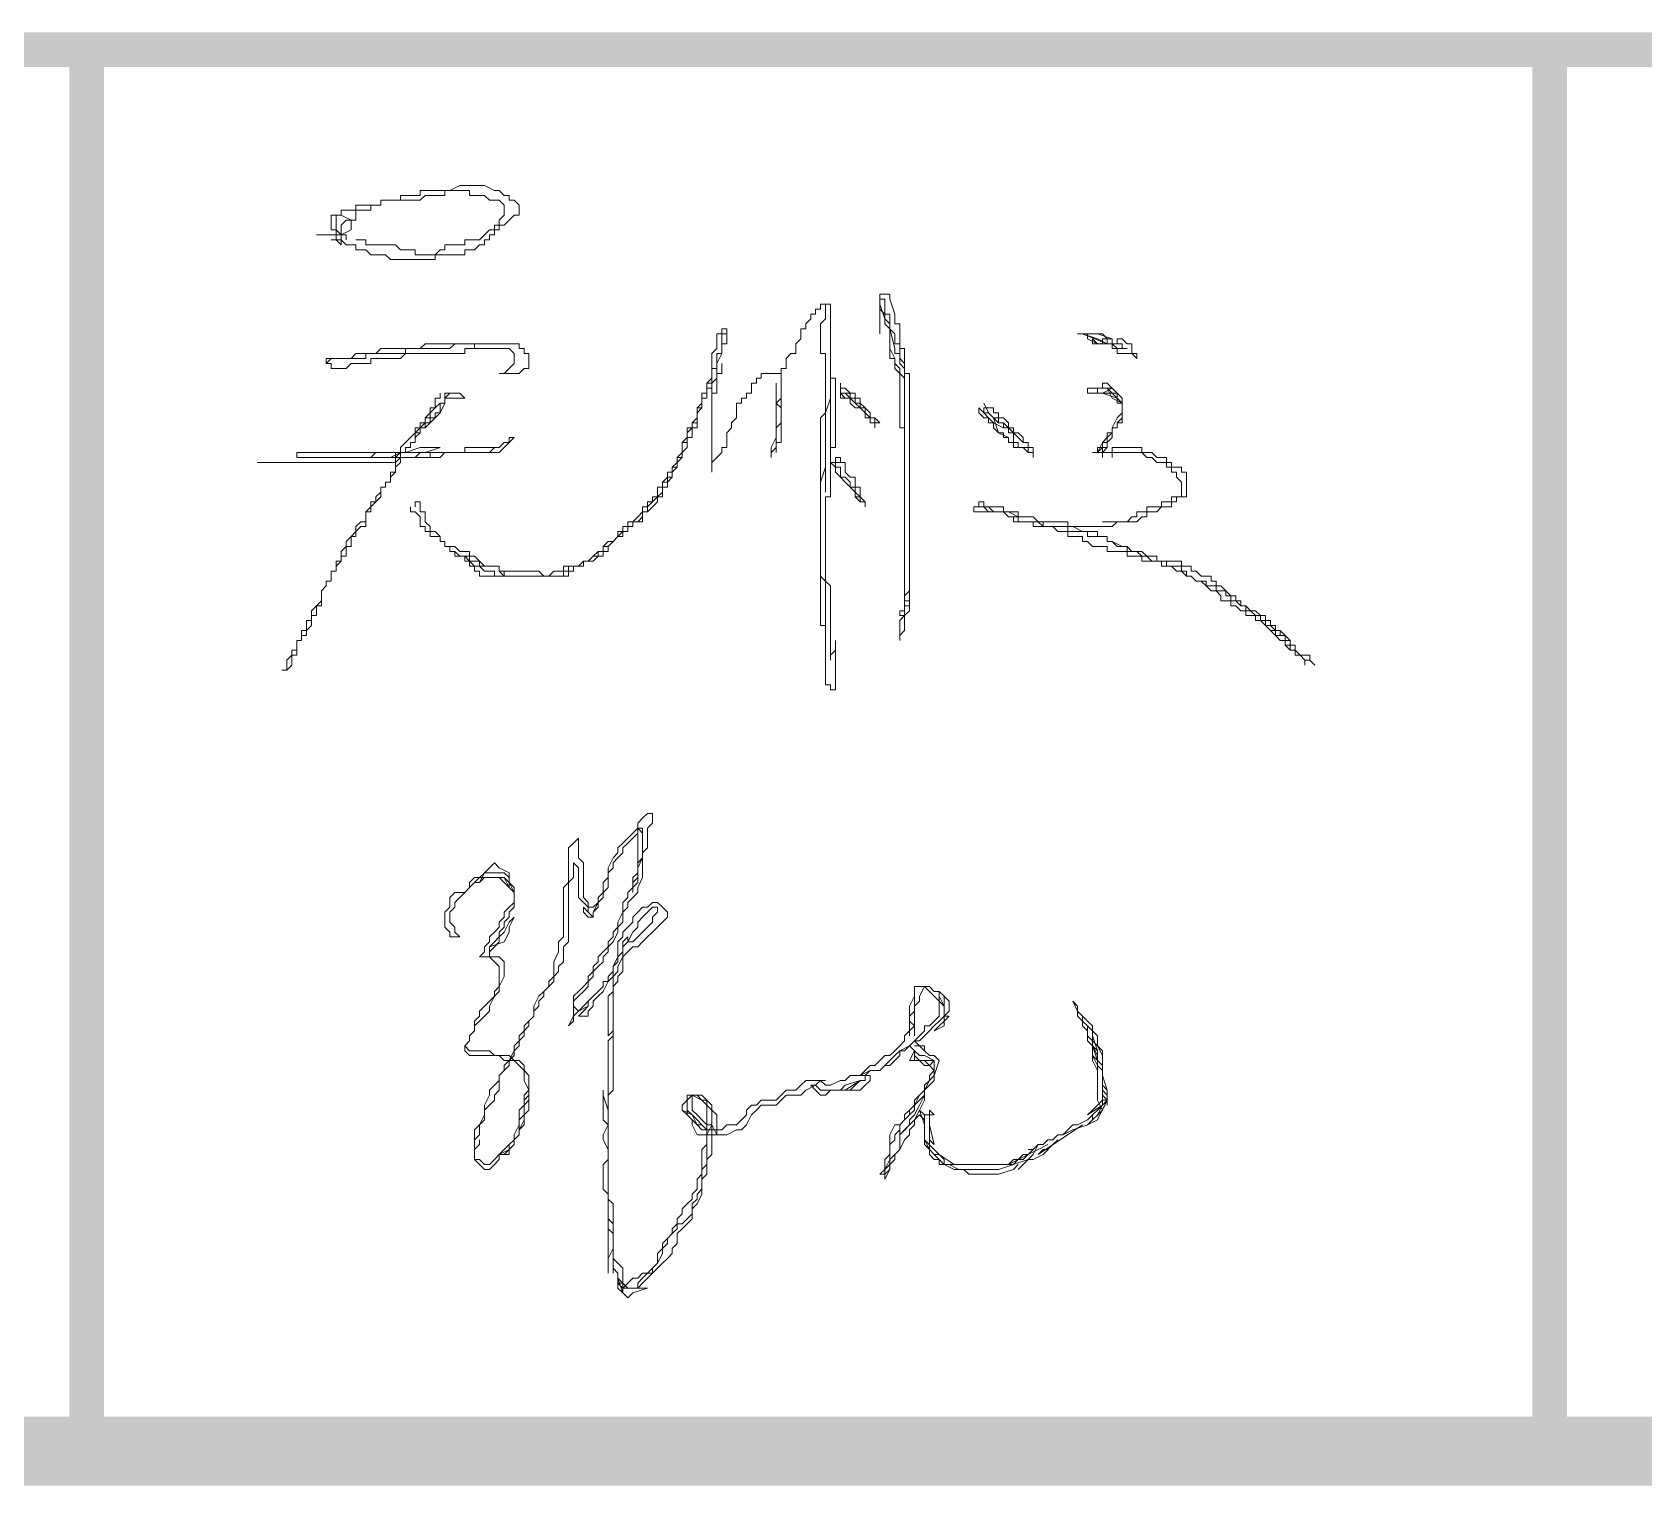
# Model space of a CAD drawing. Header units: millimetres. Extents: x 24 to 410, y 10 to 282.
# Drawn here: x 347.11 to 360.91, y 9.65 to 22.1 of the extents above; entities that cross this region are included whole.
import ezdxf

# ---------------------------------------------------------------- set-up
doc = ezdxf.new("R2010")
doc.units = ezdxf.units.MM
doc.layers.add('Watermark', color=7, linetype='Continuous')

msp = doc.modelspace()

# ---------------------------------------------------------------- hatches: boundary and pattern name
h = msp.add_hatch(color=7)
h.dxf.hatch_style = 2
h.paths.add_polyline_path([(30.098965, 22.098), (30.098965, 21.801667), (410.082965, 22.098)])
h = msp.add_hatch(color=7)
h.dxf.hatch_style = 2
h.paths.add_polyline_path([(30.098965, 21.801667), (410.082965, 22.098), (410.082965, 21.801667)])
h = msp.add_hatch(color=7)
h.dxf.hatch_style = 2
h.paths.add_polyline_path([(347.726, 21.971), (347.429667, 21.971), (347.726, 9.948333)])
h = msp.add_hatch(color=7)
h.dxf.hatch_style = 2
h.paths.add_polyline_path([(347.429667, 21.971), (347.726, 9.948333), (347.429667, 9.948333)])
h = msp.add_hatch(color=7)
h.dxf.hatch_style = 2
h.paths.add_polyline_path([(360.256667, 21.971), (359.960333, 21.971), (360.256667, 9.948333)])
h = msp.add_hatch(color=7)
h.dxf.hatch_style = 2
h.paths.add_polyline_path([(359.960333, 21.971), (360.256667, 9.948333), (359.960333, 9.948333)])
h = msp.add_hatch(color=7)
h.dxf.hatch_style = 2
h.paths.add_polyline_path([(30.395333, 10.244667), (29.802667, 9.652), (409.786667, 10.244667)])
h = msp.add_hatch(color=7)
h.dxf.hatch_style = 2
h.paths.add_polyline_path([(29.802667, 9.652), (409.786667, 10.244667), (410.379333, 9.652)])

# ---------------------------------------------------------------- linework, layer by layer
at = {"layer": 'Watermark', "color": 7, "lineweight": 0}
for points in [[(349.546333, 20.362333), (349.758, 20.362333), (349.842667, 20.404667), (349.842667, 20.489333), (349.800333, 20.489333), (349.758, 20.447), (349.758, 20.277667), (349.715667, 20.32), (349.715667, 20.404667), (349.673333, 20.404667), (349.673333, 20.531667), (349.758, 20.531667), (349.842667, 20.489333), (349.885, 20.489333), (349.885, 20.574), (350.012, 20.574), (350.012, 20.616333), (350.096667, 20.616333), (350.096667, 20.658667), (350.266, 20.658667), (350.266, 20.701), (350.435333, 20.701), (350.435333, 20.743333), (350.689333, 20.743333), (350.774, 20.785667), (350.985667, 20.785667), (351.070333, 20.743333), (351.112667, 20.743333), (351.155, 20.701), (351.197333, 20.701), (351.197333, 20.658667), (351.239667, 20.658667), (351.282, 20.616333), (351.282, 20.531667), (351.239667, 20.531667), (351.197333, 20.489333), (351.155, 20.447), (351.112667, 20.447), (351.112667, 20.404667), (351.070333, 20.404667), (351.070333, 20.362333), (351.028, 20.362333), (351.028, 20.32), (350.985667, 20.32), (350.985667, 20.277667), (350.943333, 20.277667), (350.901, 20.235333), (350.816333, 20.235333), (350.816333, 20.193), (350.562333, 20.193), (350.562333, 20.150667), (350.181333, 20.150667), (350.139, 20.193), (350.012, 20.193), (349.969667, 20.235333), (349.885, 20.235333), (349.885, 20.277667), (349.800333, 20.277667), (349.758, 20.32), (349.673333, 20.32)], [(349.885, 20.32), (349.969667, 20.32), (349.969667, 20.277667), (350.223667, 20.277667), (350.266, 20.235333), (350.393, 20.235333), (350.393, 20.193), (350.562333, 20.193), (350.604667, 20.235333), (350.647, 20.235333), (350.647, 20.277667), (350.816333, 20.277667), (350.816333, 20.32), (350.943333, 20.32), (350.985667, 20.362333), (351.028, 20.404667), (351.070333, 20.404667), (351.070333, 20.447), (351.112667, 20.447), (351.112667, 20.489333), (351.155, 20.531667), (351.155, 20.616333), (351.112667, 20.658667), (351.028, 20.658667), (350.985667, 20.701), (350.858667, 20.701), (350.858667, 20.743333), (350.647, 20.743333), (350.647, 20.701), (350.477667, 20.701), (350.435333, 20.658667), (350.096667, 20.658667), (350.096667, 20.616333), (349.885, 20.616333), (349.885, 20.574), (349.758, 20.574), (349.758, 20.531667), (349.715667, 20.531667), (349.715667, 20.447), (349.715667, 20.404667), (349.758, 20.362333), (349.800333, 20.362333), (349.800333, 20.32)], [(353.017667, 19.261667), (353.017667, 19.177), (352.975333, 19.177), (352.975333, 19.007667), (352.933, 19.007667), (352.933, 18.330333), (352.933, 18.372667), (352.933, 18.415), (352.975333, 18.457333), (353.017667, 18.499667), (353.017667, 18.542), (353.06, 18.542), (353.06, 18.669), (353.102333, 18.711333), (353.102333, 18.753667), (353.144667, 18.796), (353.144667, 18.880667), (353.144667, 18.923), (353.187, 18.923), (353.187, 18.965333), (353.229333, 18.965333), (353.229333, 19.007667), (353.271667, 19.007667), (353.271667, 19.05), (353.271667, 19.092333), (353.314, 19.092333), (353.314, 19.134667), (353.356333, 19.134667), (353.356333, 19.177), (353.398667, 19.177), (353.525667, 19.177), (353.525667, 19.134667), (353.525667, 18.584333), (353.483333, 18.584333), (353.483333, 18.542), (353.441, 18.499667), (353.441, 18.457333), (353.441, 18.499667), (353.441, 18.542), (353.483333, 18.626667), (353.483333, 18.711333), (353.525667, 18.753667), (353.525667, 18.880667), (353.483333, 18.923), (353.483333, 19.092333), (353.483333, 18.965333), (353.483333, 18.499667), (353.483333, 18.711333), (353.483333, 18.923), (353.525667, 18.965333), (353.525667, 19.219333), (353.568, 19.219333), (353.568, 19.304), (353.610333, 19.346333), (353.652667, 19.346333), (353.652667, 19.388667), (353.652667, 19.431), (353.695, 19.473333), (353.695, 19.558), (353.737333, 19.558), (353.737333, 19.600333), (353.779667, 19.642667), (353.779667, 19.685), (353.822, 19.685), (353.822, 19.727333), (353.864333, 19.727333), (353.864333, 19.769667), (353.906667, 19.769667), (353.949, 19.769667), (353.949, 19.727333), (353.949, 19.134667), (353.991333, 19.134667), (353.991333, 18.542), (353.949, 18.542), (353.949, 18.118667), (353.906667, 18.118667), (353.906667, 17.399), (353.949, 17.356667), (353.949, 16.721667), (353.949, 16.764), (353.991333, 16.806333), (353.991333, 16.891), (353.991333, 16.764), (353.991333, 16.467667), (353.949, 16.467667), (353.949, 16.51), (353.906667, 16.51), (353.906667, 17.399), (353.864333, 17.441333), (353.864333, 18.796), (353.906667, 18.838333), (353.906667, 19.346333), (353.864333, 19.346333), (353.864333, 19.600333), (353.906667, 19.642667), (353.906667, 19.769667), (353.949, 19.769667), (353.949, 18.542), (353.949, 19.05), (353.949, 18.965333), (353.906667, 18.838333), (353.906667, 18.161), (353.906667, 18.753667), (353.906667, 18.372667), (353.864333, 18.245667), (353.864333, 17.018), (353.906667, 17.018), (353.906667, 16.933333), (353.906667, 17.187333), (353.906667, 16.679333)], [(354.372333, 19.515667), (354.372333, 19.854333), (354.414667, 19.854333), (354.457, 19.854333), (354.457, 19.812), (354.499333, 19.685), (354.499333, 19.600333), (354.541667, 19.600333), (354.541667, 19.388667), (354.584, 19.388667), (354.584, 19.177), (354.626333, 19.177), (354.626333, 17.145), (354.584, 17.102667), (354.584, 16.975667), (354.541667, 16.933333), (354.541667, 16.891), (354.541667, 17.018), (354.541667, 17.060333), (354.584, 17.102667), (354.626333, 17.145), (354.626333, 17.356667), (354.626333, 17.187333), (354.584, 17.187333), (354.584, 17.145), (354.584, 17.102667), (354.541667, 17.102667), (354.541667, 17.145), (354.584, 17.145), (354.584, 17.229667), (354.626333, 17.229667), (354.626333, 17.441333), (354.626333, 17.356667), (354.626333, 17.314333), (354.584, 17.272), (354.584, 17.229667), (354.584, 17.272), (354.584, 18.711333), (354.541667, 18.711333), (354.541667, 19.219333), (354.499333, 19.261667), (354.499333, 19.304), (354.457, 19.304), (354.457, 19.558), (354.414667, 19.600333), (354.414667, 19.685), (354.372333, 19.727333), (354.372333, 19.769667), (354.414667, 19.642667), (354.457, 19.600333), (354.457, 19.558), (354.499333, 19.388667), (354.499333, 19.346333), (354.541667, 19.346333), (354.541667, 19.261667), (354.584, 19.219333), (354.584, 19.134667), (354.499333, 19.219333), (354.499333, 19.304), (354.457, 19.388667), (354.457, 19.600333), (354.414667, 19.642667), (354.414667, 19.685), (354.372333, 19.727333), (354.372333, 19.812), (354.414667, 19.812), (354.414667, 19.685), (354.457, 19.685), (354.457, 19.558), (354.499333, 19.515667), (354.499333, 19.431), (354.541667, 19.431), (354.541667, 19.304), (354.584, 19.261667), (354.584, 17.145)], [(350.350667, 18.034), (350.350667, 17.991667), (350.393, 17.991667), (350.435333, 17.949333), (350.435333, 17.864667), (350.477667, 17.864667), (350.477667, 17.822333), (350.52, 17.822333), (350.52, 17.78), (350.562333, 17.78), (350.604667, 17.78), (350.604667, 17.737667), (350.647, 17.737667), (350.647, 17.695333), (350.731667, 17.695333), (350.774, 17.653), (350.858667, 17.653), (350.858667, 17.610667), (350.901, 17.610667), (350.943333, 17.568333), (350.985667, 17.526), (351.070333, 17.526), (351.112667, 17.526), (351.112667, 17.483667), (351.409, 17.483667), (351.451333, 17.483667), (351.493667, 17.441333), (351.705333, 17.441333), (351.705333, 17.483667), (351.747667, 17.483667), (351.747667, 17.526), (351.832333, 17.526), (351.832333, 17.568333), (351.874667, 17.568333), (351.917, 17.610667), (351.959333, 17.653), (352.001667, 17.653), (352.001667, 17.695333), (352.044, 17.737667), (352.086333, 17.737667), (352.128667, 17.78), (352.171, 17.78), (352.171, 17.822333), (352.213333, 17.822333), (352.213333, 17.864667), (352.255667, 17.864667), (352.255667, 17.907), (352.340333, 17.907), (352.340333, 17.949333), (352.340333, 17.991667), (352.382667, 17.991667), (352.382667, 18.034), (352.425, 18.076333), (352.425, 18.118667), (352.467333, 18.118667), (352.467333, 18.203333), (352.509667, 18.203333), (352.509667, 18.245667), (352.552, 18.288), (352.552, 18.330333), (352.594333, 18.330333), (352.594333, 18.372667), (352.636667, 18.415), (352.636667, 18.457333), (352.679, 18.499667), (352.679, 18.584333), (352.721333, 18.584333), (352.721333, 18.669), (352.763667, 18.711333), (352.763667, 18.753667), (352.806, 18.796), (352.806, 18.880667), (352.848333, 18.923), (352.848333, 19.007667), (352.890667, 19.007667), (352.890667, 19.092333), (352.933, 19.134667), (352.933, 19.346333), (352.975333, 19.388667), (352.975333, 19.515667), (353.017667, 19.515667), (353.017667, 19.558), (353.06, 19.558), (353.06, 19.431)], [(350.393, 18.034), (350.393, 18.076333), (350.435333, 18.076333), (350.435333, 17.991667), (350.477667, 17.991667), (350.477667, 17.907), (350.52, 17.864667), (350.52, 17.822333), (350.562333, 17.822333), (350.604667, 17.78), (350.604667, 17.737667), (350.647, 17.737667), (350.647, 17.695333), (350.689333, 17.695333), (350.689333, 17.653), (350.731667, 17.653), (350.731667, 17.610667), (350.816333, 17.610667), (350.816333, 17.568333), (350.858667, 17.568333), (350.943333, 17.568333), (350.943333, 17.526), (351.028, 17.526), (351.070333, 17.526), (351.112667, 17.526), (351.112667, 17.483667), (351.155, 17.483667), (351.155, 17.441333), (351.536, 17.441333), (351.578333, 17.483667), (351.663, 17.483667), (351.663, 17.526), (351.79, 17.526), (351.832333, 17.568333), (351.917, 17.568333), (351.959333, 17.610667), (352.001667, 17.610667), (352.001667, 17.653), (352.044, 17.653), (352.044, 17.695333), (352.086333, 17.737667), (352.128667, 17.78), (352.171, 17.822333), (352.171, 17.864667), (352.213333, 17.864667), (352.213333, 17.907), (352.255667, 17.907), (352.298, 17.949333), (352.340333, 17.991667), (352.340333, 18.034), (352.382667, 18.034), (352.382667, 18.076333), (352.425, 18.076333), (352.467333, 18.118667), (352.509667, 18.161), (352.509667, 18.245667), (352.552, 18.245667), (352.552, 18.288), (352.594333, 18.288), (352.594333, 18.372667), (352.636667, 18.372667), (352.636667, 18.415), (352.679, 18.457333), (352.679, 18.499667), (352.721333, 18.542), (352.721333, 18.626667), (352.763667, 18.626667), (352.763667, 18.711333), (352.806, 18.711333), (352.806, 18.838333), (352.848333, 18.880667), (352.848333, 18.965333), (352.890667, 18.965333), (352.890667, 19.05), (352.933, 19.05), (352.933, 19.219333), (352.975333, 19.219333), (352.975333, 19.346333), (353.017667, 19.346333), (353.017667, 19.431), (353.06, 19.431), (353.06, 19.515667), (353.017667, 19.515667), (353.017667, 19.558), (353.017667, 19.515667), (353.017667, 19.346333), (352.975333, 19.261667), (352.975333, 19.134667), (352.933, 19.092333), (352.933, 19.007667)], [(356.065667, 19.515667), (356.277333, 19.515667), (356.319667, 19.473333), (356.319667, 19.431), (356.362, 19.431), (356.362, 19.388667), (356.404333, 19.388667), (356.404333, 19.346333), (356.489, 19.346333), (356.573667, 19.346333), (356.573667, 19.304), (356.531333, 19.346333), (356.531333, 19.431), (356.489, 19.431), (356.446667, 19.473333), (356.404333, 19.473333), (356.404333, 19.431), (356.446667, 19.431), (356.446667, 19.388667), (356.489, 19.388667), (356.404333, 19.388667), (356.362, 19.431), (356.277333, 19.431), (356.277333, 19.473333), (356.362, 19.473333), (356.362, 19.431), (356.404333, 19.431), (356.319667, 19.431), (356.108, 19.515667), (356.235, 19.473333), (356.319667, 19.431), (356.235, 19.431), (356.150333, 19.473333), (356.150333, 19.515667), (356.235, 19.515667), (356.362, 19.473333), (356.362, 19.431), (356.404333, 19.431), (356.446667, 19.431), (356.319667, 19.431), (356.192667, 19.431), (356.192667, 19.473333), (356.235, 19.431), (356.319667, 19.431)], [(349.631, 19.261667), (349.673333, 19.304), (349.969667, 19.304), (349.969667, 19.346333), (350.308333, 19.346333), (350.308333, 19.388667), (350.689333, 19.388667), (350.731667, 19.431), (351.282, 19.431), (351.282, 19.388667), (351.324333, 19.388667), (351.324333, 19.346333), (351.366667, 19.346333), (351.366667, 19.261667), (351.366667, 19.219333), (351.324333, 19.219333), (351.282, 19.177), (351.112667, 19.177), (351.155, 19.177), (351.197333, 19.219333), (351.239667, 19.261667), (351.239667, 19.346333), (351.197333, 19.388667), (350.901, 19.388667), (350.901, 19.431), (350.477667, 19.431), (350.435333, 19.388667), (350.096667, 19.388667), (350.054333, 19.346333), (349.885, 19.346333), (349.842667, 19.304), (349.631, 19.304), (349.631, 19.261667), (349.673333, 19.261667), (349.673333, 19.219333), (349.800333, 19.219333), (349.842667, 19.261667), (350.012, 19.261667), (350.012, 19.304), (350.266, 19.304), (350.308333, 19.346333), (350.816333, 19.346333), (350.816333, 19.388667), (351.155, 19.388667)], [(350.731667, 17.653), (350.774, 17.610667), (350.858667, 17.610667), (350.858667, 17.568333), (350.943333, 17.568333), (350.943333, 17.526), (351.112667, 17.526), (351.112667, 17.483667), (351.155, 17.441333), (351.197333, 17.441333), (350.985667, 17.441333), (350.943333, 17.441333), (350.943333, 17.483667), (350.901, 17.483667), (350.901, 17.526), (350.858667, 17.526), (350.858667, 17.568333), (350.816333, 17.568333), (350.816333, 17.610667), (350.774, 17.610667), (350.816333, 17.610667), (350.858667, 17.568333), (350.901, 17.526), (350.943333, 17.526), (350.985667, 17.483667), (351.070333, 17.483667), (351.070333, 17.441333), (351.663, 17.441333), (351.663, 17.483667), (351.705333, 17.483667), (351.705333, 17.526), (351.79, 17.526), (351.832333, 17.568333), (351.874667, 17.568333), (351.917, 17.610667), (351.959333, 17.610667), (351.959333, 17.653), (352.001667, 17.653), (352.001667, 17.695333), (352.044, 17.695333), (352.086333, 17.737667), (352.128667, 17.78), (352.128667, 17.822333), (352.171, 17.822333), (352.213333, 17.822333), (352.213333, 17.864667), (352.255667, 17.864667), (352.255667, 17.907), (352.298, 17.907), (352.340333, 17.949333), (352.340333, 17.991667), (352.382667, 17.991667), (352.425, 18.034), (352.467333, 18.076333), (352.467333, 18.118667), (352.509667, 18.118667), (352.509667, 18.203333), (352.552, 18.203333), (352.552, 18.245667), (352.594333, 18.288), (352.594333, 18.330333), (352.636667, 18.372667), (352.636667, 18.457333), (352.679, 18.457333), (352.679, 18.584333), (352.721333, 18.626667), (352.721333, 18.711333), (352.763667, 18.711333), (352.763667, 18.753667), (352.806, 18.753667), (352.806, 18.880667), (352.848333, 18.880667), (352.848333, 18.965333), (352.890667, 18.965333), (352.890667, 19.092333), (352.933, 19.092333), (352.933, 19.177)], [(354.033667, 19.092333), (354.033667, 19.05), (354.076, 19.05), (354.118333, 19.007667), (354.160667, 19.007667), (354.160667, 18.965333), (354.203, 18.965333), (354.203, 18.923), (354.245333, 18.880667), (354.245333, 18.838333), (354.287667, 18.796), (354.33, 18.796), (354.33, 18.753667), (354.372333, 18.753667), (354.33, 18.796), (354.287667, 18.796), (354.287667, 18.838333), (354.245333, 18.880667), (354.203, 18.880667), (354.203, 18.923), (354.160667, 18.923), (354.160667, 18.965333), (354.118333, 18.965333), (354.118333, 19.007667), (354.033667, 19.007667), (354.076, 18.965333), (354.118333, 18.965333), (354.076, 18.965333), (354.033667, 18.965333), (354.033667, 19.007667), (354.076, 19.007667), (354.118333, 18.965333), (354.160667, 18.923), (354.203, 18.880667), (354.245333, 18.880667), (354.245333, 18.838333), (354.245333, 18.796), (354.287667, 18.796), (354.33, 18.796), (354.33, 18.753667)], [(354.033667, 19.05), (354.033667, 19.007667), (354.076, 18.965333), (354.118333, 18.965333), (354.118333, 18.923), (354.160667, 18.880667), (354.203, 18.880667), (354.245333, 18.838333), (354.245333, 18.796), (354.287667, 18.796), (354.287667, 18.753667), (354.33, 18.753667), (354.33, 18.711333)], [(356.150333, 19.007667), (356.235, 19.007667), (356.235, 19.05), (356.319667, 19.05), (356.235, 19.05), (356.319667, 19.05), (356.362, 19.007667), (356.404333, 19.007667), (356.404333, 18.965333), (356.277333, 19.007667), (356.150333, 19.007667), (356.150333, 19.05), (356.362, 19.05), (356.277333, 19.007667), (356.150333, 19.007667), (356.319667, 19.007667), (356.362, 19.007667), (356.404333, 18.965333), (356.446667, 18.923), (356.362, 18.965333), (356.319667, 19.05), (356.277333, 19.05), (356.277333, 19.092333), (356.319667, 19.092333), (356.362, 19.05), (356.404333, 19.007667), (356.404333, 18.923), (356.446667, 18.923), (356.446667, 18.753667), (356.404333, 18.753667), (356.404333, 18.711333), (356.362, 18.711333), (356.362, 18.669), (356.319667, 18.626667), (356.319667, 18.584333), (356.277333, 18.584333), (356.277333, 18.542), (356.235, 18.542), (356.235, 18.499667), (356.277333, 18.584333), (356.319667, 18.626667), (356.319667, 18.669), (356.362, 18.669), (356.362, 18.711333), (356.404333, 18.796), (356.446667, 18.838333), (356.446667, 18.965333), (356.404333, 19.007667), (356.446667, 18.965333), (356.446667, 18.796), (356.404333, 18.753667), (356.404333, 18.711333), (356.362, 18.711333), (356.362, 18.626667), (356.319667, 18.584333), (356.319667, 18.542), (356.277333, 18.499667), (356.235, 18.499667), (356.277333, 18.542), (356.319667, 18.542), (356.277333, 18.542), (356.277333, 18.499667), (356.235, 18.499667), (356.192667, 18.499667), (356.319667, 18.499667), (356.362, 18.499667), (356.362, 18.542), (356.616, 18.542), (356.616, 18.499667), (356.700667, 18.499667), (356.743, 18.457333), (356.827667, 18.457333), (356.827667, 18.415), (356.87, 18.415), (356.87, 18.372667), (356.954667, 18.372667), (356.954667, 18.330333), (356.997, 18.330333), (356.997, 18.245667), (356.997, 18.118667), (356.954667, 18.118667), (356.912333, 18.118667), (356.912333, 18.076333), (356.87, 18.076333), (356.87, 18.034), (356.785333, 18.034), (356.743, 17.991667), (356.658333, 17.991667), (356.658333, 17.949333), (356.616, 17.949333), (356.573667, 17.907), (356.404333, 17.907), (356.362, 17.864667), (355.981, 17.864667), (355.981, 17.907), (355.896333, 17.907)], [(350.689333, 19.007667), (350.647, 19.007667), (350.647, 18.923), (350.604667, 18.838333), (350.562333, 18.796), (350.52, 18.753667), (350.477667, 18.711333), (350.435333, 18.711333), (350.435333, 18.669), (350.393, 18.626667), (350.393, 18.584333), (350.393, 18.669), (350.393, 18.711333), (350.435333, 18.711333), (350.435333, 18.753667), (350.477667, 18.753667), (350.477667, 18.796), (350.52, 18.838333), (350.562333, 18.880667), (350.604667, 18.923), (350.647, 18.923), (350.647, 18.965333), (350.689333, 19.007667), (350.774, 19.007667), (350.816333, 18.965333), (350.689333, 18.965333), (350.647, 18.965333), (350.647, 18.923), (350.604667, 18.923), (350.604667, 18.880667), (350.604667, 18.838333), (350.562333, 18.838333), (350.562333, 18.796), (350.52, 18.796), (350.52, 18.753667), (350.477667, 18.753667), (350.477667, 18.711333), (350.435333, 18.711333), (350.435333, 18.669), (350.393, 18.669), (350.393, 18.584333), (350.350667, 18.584333), (350.350667, 18.542), (350.308333, 18.542), (350.308333, 18.499667), (350.266, 18.499667), (350.266, 18.415), (350.223667, 18.372667), (350.223667, 18.330333), (350.181333, 18.288), (350.181333, 18.245667), (350.139, 18.245667), (350.139, 18.203333), (350.096667, 18.203333), (350.096667, 18.161), (350.054333, 18.118667), (350.054333, 18.076333), (350.012, 18.076333), (350.012, 18.034), (349.969667, 17.991667), (349.969667, 17.907), (349.927333, 17.907), (349.885, 17.864667), (349.885, 17.822333), (349.842667, 17.78), (349.800333, 17.737667), (349.800333, 17.695333), (349.758, 17.653), (349.758, 17.568333), (349.715667, 17.568333), (349.715667, 17.483667), (349.673333, 17.483667), (349.673333, 17.399), (349.631, 17.399), (349.631, 17.356667), (349.588667, 17.314333), (349.588667, 17.187333), (349.546333, 17.187333), (349.546333, 17.102667), (349.504, 17.102667), (349.504, 17.018), (349.461667, 16.975667), (349.461667, 16.933333), (349.419333, 16.933333), (349.419333, 16.891), (349.377, 16.891), (349.377, 16.806333), (349.334667, 16.806333), (349.334667, 16.764), (349.292333, 16.721667), (349.292333, 16.637), (349.25, 16.637), (349.292333, 16.637), (349.334667, 16.679333), (349.334667, 16.764), (349.377, 16.764), (349.377, 16.891), (349.419333, 16.891), (349.419333, 16.975667), (349.461667, 16.975667), (349.461667, 17.060333), (349.504, 17.060333), (349.504, 17.145), (349.546333, 17.187333), (349.588667, 17.229667), (349.588667, 17.314333), (349.631, 17.356667), (349.631, 17.399), (349.673333, 17.399), (349.673333, 17.483667), (349.715667, 17.483667), (349.715667, 17.526), (349.758, 17.568333), (349.758, 17.610667), (349.800333, 17.610667), (349.800333, 17.695333), (349.842667, 17.695333), (349.842667, 17.78), (349.885, 17.78), (349.885, 17.822333), (349.927333, 17.864667), (349.969667, 17.864667), (349.969667, 17.907), (349.969667, 17.991667), (350.012, 17.991667), (350.012, 18.034), (350.054333, 18.076333), (350.096667, 18.118667), (350.096667, 18.203333), (350.139, 18.203333), (350.139, 18.245667), (350.181333, 18.245667), (350.181333, 18.330333), (350.223667, 18.330333), (350.223667, 18.372667), (350.223667, 18.457333), (350.266, 18.499667), (350.266, 18.542), (350.308333, 18.584333), (350.350667, 18.626667), (350.393, 18.669), (350.435333, 18.711333), (350.477667, 18.753667), (350.477667, 18.796), (350.52, 18.796), (350.52, 18.880667), (350.562333, 18.880667), (350.562333, 18.965333), (350.604667, 18.965333), (350.604667, 19.007667)], [(355.261333, 18.923), (355.303667, 18.838333), (355.346, 18.796), (355.388333, 18.753667), (355.430667, 18.753667), (355.430667, 18.711333), (355.473, 18.711333), (355.473, 18.669), (355.515333, 18.669), (355.515333, 18.626667), (355.515333, 18.584333), (355.557667, 18.584333), (355.557667, 18.542), (355.6, 18.542), (355.642333, 18.499667), (355.684667, 18.499667), (355.684667, 18.457333), (355.684667, 18.499667), (355.642333, 18.499667), (355.642333, 18.542), (355.557667, 18.542), (355.515333, 18.542), (355.515333, 18.584333), (355.473, 18.584333), (355.473, 18.626667), (355.430667, 18.626667), (355.430667, 18.669), (355.388333, 18.669), (355.346, 18.711333), (355.346, 18.753667), (355.303667, 18.753667), (355.303667, 18.796), (355.261333, 18.796), (355.219, 18.838333), (355.219, 18.880667), (355.346, 18.753667), (355.430667, 18.711333), (355.473, 18.711333), (355.473, 18.669), (355.473, 18.753667), (355.430667, 18.796), (355.388333, 18.796), (355.388333, 18.838333), (355.346, 18.838333), (355.346, 18.880667), (355.261333, 18.880667), (355.261333, 18.838333), (355.303667, 18.838333), (355.346, 18.796), (355.388333, 18.796), (355.388333, 18.753667), (355.430667, 18.753667), (355.473, 18.711333), (355.515333, 18.711333), (355.515333, 18.669), (355.557667, 18.669), (355.6, 18.626667), (355.6, 18.584333), (355.642333, 18.584333), (355.642333, 18.542), (355.642333, 18.584333), (355.6, 18.584333), (355.557667, 18.626667), (355.515333, 18.669), (355.473, 18.711333), (355.430667, 18.711333), (355.430667, 18.753667), (355.388333, 18.753667), (355.346, 18.796), (355.388333, 18.669), (355.473, 18.626667), (355.473, 18.584333), (355.515333, 18.584333), (355.557667, 18.584333), (355.557667, 18.542), (355.642333, 18.542), (355.642333, 18.499667), (355.684667, 18.499667), (355.684667, 18.542), (355.642333, 18.542), (355.642333, 18.584333), (355.6, 18.584333)], [(349.038333, 18.415), (350.223667, 18.415), (350.266, 18.457333), (350.604667, 18.457333), (350.647, 18.499667), (351.112667, 18.499667), (351.155, 18.542), (351.197333, 18.584333), (351.239667, 18.626667), (351.197333, 18.626667), (351.197333, 18.584333), (351.155, 18.584333), (351.112667, 18.542), (351.070333, 18.542), (351.028, 18.499667), (350.689333, 18.499667), (350.52, 18.499667), (350.52, 18.457333), (350.223667, 18.457333), (350.223667, 18.499667), (349.377, 18.499667), (349.377, 18.457333), (350.012, 18.457333), (350.054333, 18.499667), (350.308333, 18.499667), (350.435333, 18.542), (350.604667, 18.542), (350.477667, 18.499667), (350.266, 18.499667), (350.181333, 18.457333), (349.969667, 18.457333), (350.096667, 18.457333), (350.393, 18.457333), (350.435333, 18.499667), (351.028, 18.499667), (351.070333, 18.542), (350.816333, 18.542), (350.816333, 18.499667)], [(356.277333, 18.457333), (356.277333, 18.542)], [(356.362, 18.457333), (356.362, 18.499667), (356.404333, 18.499667), (356.616, 18.499667), (356.658333, 18.457333), (356.700667, 18.457333), (356.743, 18.415), (356.827667, 18.415), (356.827667, 18.372667), (356.87, 18.372667), (356.87, 18.330333), (356.912333, 18.330333), (356.912333, 18.288), (356.954667, 18.245667), (356.954667, 18.118667), (356.912333, 18.118667), (356.87, 18.118667), (356.87, 18.076333), (356.785333, 18.076333), (356.785333, 18.034), (356.700667, 18.034), (356.658333, 18.034), (356.658333, 17.991667), (356.616, 17.991667), (356.573667, 17.991667), (356.573667, 17.949333), (356.531333, 17.949333), (356.489, 17.907), (356.277333, 17.907)], [(353.991333, 18.372667), (353.949, 18.415), (353.949, 18.457333)], [(354.203, 18.076333), (354.160667, 18.118667), (354.160667, 18.161), (354.118333, 18.203333), (354.076, 18.245667), (354.033667, 18.288), (353.991333, 18.330333), (353.991333, 18.415), (353.949, 18.415), (353.991333, 18.415), (353.991333, 18.372667), (354.033667, 18.372667), (354.033667, 18.330333), (354.033667, 18.288), (354.076, 18.288), (354.118333, 18.245667), (354.118333, 18.203333), (354.160667, 18.203333), (354.160667, 18.161), (354.203, 18.118667), (354.203, 18.076333), (354.245333, 18.076333), (354.245333, 18.034), (354.245333, 18.076333), (354.203, 18.118667), (354.203, 18.161), (354.203, 18.203333), (354.160667, 18.203333), (354.160667, 18.288), (354.118333, 18.288), (354.076, 18.330333), (354.076, 18.415), (354.033667, 18.415), (354.033667, 18.457333), (353.991333, 18.457333), (353.991333, 18.415), (353.949, 18.415), (354.033667, 18.415), (353.991333, 18.415), (353.991333, 18.372667), (354.033667, 18.372667), (354.033667, 18.288), (354.076, 18.288), (354.118333, 18.245667), (354.118333, 18.203333), (354.160667, 18.203333), (354.160667, 18.118667), (354.203, 18.118667)], [(355.938667, 17.907), (355.727, 17.907), (355.684667, 17.949333), (355.557667, 17.949333), (355.557667, 17.991667), (355.430667, 17.991667), (355.430667, 18.034), (355.261333, 18.034), (355.261333, 18.076333), (355.219, 18.076333), (355.219, 18.034), (355.176667, 18.034), (355.176667, 17.991667), (355.473, 17.991667), (355.557667, 17.949333), (355.557667, 17.907), (355.6, 17.907), (355.684667, 17.907), (355.684667, 17.864667), (355.981, 17.864667), (355.981, 17.822333), (356.150333, 17.822333), (356.150333, 17.78), (356.319667, 17.78), (356.319667, 17.737667), (356.362, 17.737667), (356.446667, 17.695333), (356.489, 17.695333), (356.531333, 17.653), (356.616, 17.653), (356.658333, 17.610667), (356.743, 17.610667), (356.743, 17.568333), (356.954667, 17.568333), (356.954667, 17.526), (357.039333, 17.526), (357.039333, 17.483667), (357.081667, 17.483667), (357.124, 17.441333), (357.208667, 17.441333), (357.208667, 17.399), (357.251, 17.399), (357.251, 17.356667), (357.293333, 17.356667), (357.335667, 17.314333), (357.378, 17.272), (357.378, 17.229667), (357.420333, 17.229667), (357.462667, 17.187333), (357.505, 17.187333), (357.505, 17.145), (357.547333, 17.145), (357.589667, 17.102667), (357.632, 17.102667), (357.632, 17.060333), (357.674333, 17.018)], [(357.759, 16.933333), (357.801333, 16.891), (357.843667, 16.891), (357.843667, 16.848667), (357.886, 16.848667), (357.886, 16.806333), (357.928333, 16.806333), (357.928333, 16.764), (358.055333, 16.764), (358.055333, 16.721667), (358.097667, 16.679333), (358.055333, 16.721667), (358.013, 16.721667), (357.970667, 16.764), (357.928333, 16.806333), (357.928333, 16.848667), (357.886, 16.848667), (357.886, 16.891), (357.843667, 16.891), (357.843667, 16.933333), (357.801333, 16.933333), (357.801333, 16.975667), (357.759, 16.975667), (357.716667, 17.018), (357.674333, 17.018), (357.674333, 17.060333), (357.632, 17.060333), (357.589667, 17.060333), (357.589667, 17.102667), (357.505, 17.102667), (357.505, 17.145), (357.462667, 17.145), (357.420333, 17.187333), (357.378, 17.187333), (357.378, 17.229667), (357.293333, 17.229667), (357.293333, 17.272), (357.251, 17.314333), (357.208667, 17.314333), (357.166333, 17.356667), (357.124, 17.399), (357.081667, 17.399), (357.039333, 17.441333), (356.997, 17.441333), (356.997, 17.483667), (356.954667, 17.483667), (356.954667, 17.526), (356.827667, 17.526), (356.827667, 17.568333), (356.616, 17.568333), (356.616, 17.610667), (356.489, 17.610667), (356.489, 17.653), (356.319667, 17.653), (356.319667, 17.695333), (356.192667, 17.695333), (356.150333, 17.737667), (356.108, 17.737667), (356.108, 17.78), (355.981, 17.78), (355.981, 17.822333), (355.896333, 17.822333), (355.854, 17.864667), (355.769333, 17.864667), (355.769333, 17.907), (355.557667, 17.907), (355.557667, 17.949333), (355.473, 17.949333), (355.430667, 17.991667), (355.303667, 17.991667), (355.261333, 18.034), (355.219, 18.034), (355.303667, 18.034), (355.346, 17.991667), (355.430667, 17.991667), (355.473, 17.949333), (355.515333, 17.949333), (355.515333, 17.907), (355.727, 17.907), (355.769333, 17.864667), (356.023333, 17.864667), (356.108, 17.822333), (356.235, 17.822333), (356.235, 17.78), (356.319667, 17.78), (356.319667, 17.737667), (356.362, 17.737667), (356.404333, 17.695333), (356.489, 17.695333), (356.489, 17.653), (356.573667, 17.653), (356.616, 17.610667), (356.658333, 17.610667), (356.700667, 17.568333), (356.785333, 17.568333), (356.785333, 17.526), (356.87, 17.526), (356.912333, 17.483667), (356.954667, 17.483667), (356.997, 17.441333), (357.039333, 17.441333), (357.081667, 17.399), (357.166333, 17.399), (357.166333, 17.356667), (357.251, 17.356667), (357.251, 17.314333), (357.335667, 17.314333), (357.335667, 17.272), (357.420333, 17.272), (357.420333, 17.229667), (357.462667, 17.229667), (357.462667, 17.187333), (357.505, 17.187333), (357.547333, 17.145), (357.589667, 17.145), (357.632, 17.102667), (357.674333, 17.102667), (357.674333, 17.060333), (357.716667, 17.060333), (357.716667, 17.018), (357.759, 17.018), (357.759, 16.975667), (357.801333, 16.975667), (357.843667, 16.933333), (357.886, 16.891), (357.843667, 16.891), (357.843667, 16.933333), (357.759, 16.933333), (357.716667, 16.975667), (357.674333, 17.018), (357.716667, 16.975667), (357.759, 16.975667), (357.759, 16.933333), (357.801333, 16.891), (357.843667, 16.891), (357.843667, 16.848667), (357.886, 16.806333), (357.928333, 16.806333), (357.928333, 16.764), (357.970667, 16.764), (358.013, 16.721667), (358.013, 16.679333)], [(350.774, 14.351), (350.731667, 14.393333), (350.731667, 14.435667), (350.689333, 14.478), (350.689333, 14.562667), (350.731667, 14.605), (350.731667, 14.647333), (350.774, 14.689667), (350.816333, 14.732), (350.858667, 14.774333), (350.901, 14.816667), (350.943333, 14.816667), (350.985667, 14.859), (351.155, 14.859), (351.197333, 14.816667), (351.197333, 14.774333), (351.239667, 14.732), (351.239667, 14.647333), (351.197333, 14.605), (351.155, 14.562667), (351.155, 14.520333), (351.112667, 14.478), (351.112667, 14.435667), (351.070333, 14.393333), (351.028, 14.351), (351.028, 14.308667), (350.985667, 14.266333), (350.985667, 14.224), (350.943333, 14.181667), (351.028, 14.181667), (351.070333, 14.139333), (351.112667, 14.097), (351.112667, 13.927667), (351.070333, 13.885333), (351.070333, 13.843), (351.028, 13.800667), (350.985667, 13.758333), (350.943333, 13.716), (350.943333, 13.673667), (350.901, 13.631333), (350.901, 13.546667), (350.858667, 13.504333), (350.858667, 13.462), (350.816333, 13.419667), (350.816333, 13.377333), (350.858667, 13.335), (351.112667, 13.335), (351.155, 13.292667), (351.239667, 13.292667), (351.282, 13.250333), (351.324333, 13.208), (351.324333, 13.123333), (351.366667, 13.038667), (351.366667, 12.954), (351.324333, 12.911667), (351.324333, 12.742333), (351.282, 12.7), (351.282, 12.657667), (351.239667, 12.615333), (351.197333, 12.573), (351.155, 12.530667), (351.112667, 12.488333), (351.112667, 12.446), (351.070333, 12.403667), (351.028, 12.361333), (350.985667, 12.361333), (350.943333, 12.403667), (350.901, 12.446), (350.901, 12.7), (350.943333, 12.742333), (350.985667, 12.827), (350.985667, 12.911667), (351.028, 12.996333), (351.028, 13.038667), (351.070333, 13.081), (351.112667, 13.123333), (351.112667, 13.165667), (351.155, 13.208), (351.155, 13.250333), (351.197333, 13.292667), (351.239667, 13.335), (351.239667, 13.377333), (351.282, 13.419667), (351.282, 13.462), (351.324333, 13.504333), (351.324333, 13.546667), (351.366667, 13.589), (351.366667, 13.631333), (351.409, 13.673667), (351.409, 13.758333), (351.451333, 13.843), (351.493667, 13.885333), (351.536, 13.927667), (351.536, 13.97), (351.578333, 14.012333), (351.578333, 14.139333), (351.620667, 14.224), (351.620667, 14.308667), (351.663, 14.351), (351.663, 14.774333), (351.705333, 14.816667), (351.705333, 15.113), (351.747667, 15.155333), (351.79, 15.197667), (351.79, 15.028333), (351.832333, 14.986), (351.832333, 14.689667), (351.874667, 14.647333), (351.874667, 14.605), (351.917, 14.605), (351.959333, 14.647333), (351.959333, 14.689667), (352.001667, 14.732), (352.001667, 14.816667), (352.044, 14.859), (352.044, 14.943667), (352.086333, 15.028333), (352.128667, 15.070667), (352.128667, 15.113), (352.171, 15.155333), (352.213333, 15.197667), (352.255667, 15.24), (352.298, 15.282333), (352.298, 15.324667), (352.340333, 15.367), (352.382667, 15.409333), (352.425, 15.409333), (352.425, 15.324667), (352.382667, 15.282333), (352.382667, 15.113), (352.340333, 15.070667), (352.340333, 14.859), (352.298, 14.774333), (352.298, 14.732), (352.255667, 14.689667), (352.213333, 14.647333), (352.213333, 14.605), (352.171, 14.562667), (352.171, 14.478), (352.128667, 14.435667), (352.128667, 14.393333), (352.086333, 14.308667), (352.044, 14.266333), (352.044, 14.224), (352.001667, 14.181667), (352.001667, 14.139333), (351.959333, 14.097), (351.917, 14.054667), (351.917, 14.012333), (351.874667, 13.97), (351.874667, 13.927667), (351.832333, 13.885333), (351.79, 13.843), (351.747667, 13.800667), (351.747667, 13.758333), (351.79, 13.716), (351.832333, 13.758333), (351.874667, 13.800667), (351.917, 13.843), (351.959333, 13.885333), (352.001667, 13.927667), (352.001667, 13.97), (352.044, 13.97), (352.086333, 14.012333), (352.086333, 14.097), (352.128667, 14.181667), (352.128667, 14.308667), (352.171, 14.351), (352.171, 14.393333), (352.213333, 14.435667), (352.255667, 14.478), (352.255667, 14.520333), (352.298, 14.562667), (352.340333, 14.605), (352.382667, 14.605), (352.425, 14.647333), (352.467333, 14.647333), (352.509667, 14.605), (352.552, 14.562667), (352.552, 14.520333), (352.509667, 14.478), (352.467333, 14.435667), (352.425, 14.393333), (352.382667, 14.351), (352.340333, 14.308667), (352.298, 14.266333), (352.255667, 14.266333), (352.213333, 14.224), (352.171, 14.181667), (352.171, 14.054667), (352.128667, 14.012333), (352.128667, 13.97), (352.086333, 13.927667), (352.086333, 13.504333), (352.044, 13.462), (352.044, 12.446), (352.001667, 12.403667), (352.001667, 12.192), (352.044, 12.149667), (352.044, 11.938), (352.086333, 11.895667), (352.086333, 11.514667), (352.128667, 11.472333), (352.128667, 11.43), (352.171, 11.387667), (352.213333, 11.345333), (352.255667, 11.345333)], [(350.774, 14.351), (350.689333, 14.351), (350.689333, 14.393333), (350.647, 14.435667), (350.647, 14.562667), (350.689333, 14.605), (350.689333, 14.689667), (350.731667, 14.732), (350.816333, 14.732), (350.858667, 14.774333), (350.858667, 14.816667), (350.901, 14.859), (350.943333, 14.859), (350.985667, 14.901333), (351.155, 14.901333), (351.197333, 14.859), (351.197333, 14.816667), (351.197333, 14.901333), (351.112667, 14.943667), (351.070333, 14.986), (351.028, 14.943667), (350.985667, 14.901333), (350.943333, 14.816667), (350.901, 14.816667), (350.858667, 14.774333), (350.901, 14.816667), (350.943333, 14.859), (351.112667, 14.859), (351.155, 14.816667), (351.197333, 14.774333), (351.197333, 14.816667), (351.155, 14.859), (351.197333, 14.774333), (351.239667, 14.732), (351.239667, 14.689667), (351.239667, 14.774333), (351.197333, 14.816667), (351.239667, 14.732), (351.239667, 14.605), (351.197333, 14.562667), (351.197333, 14.520333), (351.155, 14.478), (351.155, 14.435667), (351.112667, 14.393333), (351.112667, 14.351), (351.070333, 14.308667), (351.028, 14.266333), (351.028, 14.224), (351.028, 14.266333), (351.155, 14.308667), (351.197333, 14.393333), (351.197333, 14.435667), (351.239667, 14.520333), (351.197333, 14.478), (351.155, 14.393333), (351.112667, 14.351), (351.112667, 14.308667), (351.070333, 14.266333), (351.028, 14.224), (351.028, 14.181667), (351.070333, 14.181667), (351.112667, 14.181667), (351.155, 14.139333), (351.155, 14.012333), (351.112667, 13.927667), (351.112667, 13.885333), (351.070333, 13.843), (351.028, 13.758333), (351.028, 13.716), (350.985667, 13.673667), (350.943333, 13.631333), (350.901, 13.589), (350.901, 13.546667), (350.858667, 13.504333), (350.858667, 13.462), (350.816333, 13.419667), (350.858667, 13.377333), (351.028, 13.377333), (351.070333, 13.335), (351.197333, 13.335), (351.239667, 13.292667), (351.282, 13.292667), (351.324333, 13.250333), (351.324333, 13.208), (351.366667, 13.165667), (351.366667, 12.869333), (351.324333, 12.827), (351.324333, 12.784667), (351.282, 12.7), (351.282, 12.657667), (351.239667, 12.615333), (351.239667, 12.573), (351.197333, 12.530667), (351.197333, 12.488333), (351.112667, 12.488333), (351.197333, 12.530667), (351.197333, 12.573), (351.239667, 12.615333), (351.282, 12.657667), (351.282, 12.784667), (351.324333, 12.827), (351.324333, 12.996333), (351.366667, 13.038667), (351.366667, 12.996333), (351.324333, 12.954), (351.324333, 12.911667), (351.282, 12.869333), (351.282, 12.742333), (351.239667, 12.657667), (351.239667, 12.615333), (351.197333, 12.573), (351.197333, 12.530667), (351.155, 12.488333), (351.112667, 12.488333), (351.070333, 12.446), (351.028, 12.403667), (350.985667, 12.403667), (350.943333, 12.446), (350.901, 12.446), (350.901, 12.530667), (350.943333, 12.573), (350.943333, 12.615333), (350.943333, 12.573), (350.901, 12.530667), (350.901, 12.615333), (350.943333, 12.657667), (350.943333, 12.742333), (350.985667, 12.784667), (350.985667, 12.869333), (351.028, 12.911667), (351.070333, 12.954), (351.070333, 12.996333), (351.112667, 13.038667), (351.112667, 13.165667), (351.155, 13.208), (351.197333, 13.250333), (351.197333, 13.292667), (351.239667, 13.377333), (351.239667, 13.419667), (351.282, 13.462), (351.282, 13.504333), (351.324333, 13.546667), (351.324333, 13.589), (351.366667, 13.631333), (351.409, 13.673667), (351.409, 13.716), (351.451333, 13.758333), (351.451333, 13.800667), (351.493667, 13.843), (351.493667, 13.885333), (351.536, 13.927667), (351.578333, 13.97), (351.578333, 14.012333), (351.620667, 14.054667), (351.620667, 14.097), (351.663, 14.139333), (351.663, 14.266333), (351.705333, 14.308667), (351.705333, 14.816667), (351.747667, 14.859), (351.747667, 14.986), (351.79, 14.943667), (351.79, 14.689667), (351.832333, 14.647333), (351.874667, 14.605), (351.874667, 14.562667), (351.917, 14.520333), (351.874667, 14.562667), (351.832333, 14.605), (351.832333, 14.562667), (351.874667, 14.520333), (351.917, 14.520333), (351.917, 14.562667), (351.959333, 14.647333), (351.959333, 14.605), (351.917, 14.562667), (351.959333, 14.605), (351.959333, 14.647333), (352.001667, 14.689667), (352.001667, 14.732), (352.044, 14.774333), (352.044, 14.901333), (352.086333, 14.943667), (352.086333, 14.986), (352.128667, 15.028333), (352.171, 15.070667), (352.171, 15.113), (352.213333, 15.155333), (352.255667, 15.197667), (352.298, 15.24), (352.298, 15.282333), (352.340333, 15.282333), (352.340333, 15.028333), (352.298, 14.943667), (352.298, 14.816667), (352.255667, 14.774333), (352.255667, 14.732), (352.255667, 14.816667), (352.255667, 14.859), (352.298, 14.901333), (352.298, 15.282333), (352.340333, 15.24), (352.340333, 15.028333), (352.298, 14.986), (352.298, 14.859), (352.255667, 14.816667), (352.255667, 14.774333), (352.213333, 14.732), (352.213333, 14.689667), (352.171, 14.647333), (352.171, 14.562667), (352.128667, 14.478), (352.128667, 14.435667), (352.086333, 14.393333), (352.086333, 14.351), (352.044, 14.308667), (352.044, 14.266333), (352.001667, 14.224), (351.959333, 14.181667), (351.959333, 14.139333), (351.917, 14.097), (351.917, 14.054667), (351.874667, 14.012333), (351.874667, 13.97), (351.832333, 13.927667), (351.79, 13.885333), (351.747667, 13.843), (351.747667, 13.631333), (351.705333, 13.589), (351.747667, 13.673667), (351.79, 13.716), (351.874667, 13.758333), (351.874667, 13.800667), (351.874667, 13.758333), (351.832333, 13.716), (351.79, 13.673667), (351.874667, 13.673667), (351.874667, 13.716), (351.917, 13.758333), (351.917, 13.800667), (351.959333, 13.843), (352.001667, 13.885333), (352.044, 13.97), (352.044, 14.012333), (352.086333, 14.054667), (352.086333, 14.097), (352.128667, 14.139333), (352.128667, 14.181667), (352.171, 14.224), (352.171, 14.266333), (352.213333, 14.308667), (352.255667, 14.393333), (352.298, 14.435667), (352.298, 14.478), (352.340333, 14.520333), (352.382667, 14.562667), (352.425, 14.605), (352.467333, 14.605), (352.467333, 14.562667), (352.425, 14.520333), (352.425, 14.478), (352.382667, 14.435667), (352.340333, 14.393333), (352.298, 14.351), (352.255667, 14.308667), (352.213333, 14.308667), (352.213333, 14.351), (352.171, 14.308667), (352.171, 14.181667), (352.128667, 14.097), (352.128667, 14.054667), (352.086333, 14.012333), (352.086333, 13.885333), (352.044, 13.843), (352.044, 13.504333), (352.086333, 13.546667), (352.086333, 13.758333), (352.086333, 13.589), (352.086333, 13.038667), (352.044, 12.996333), (352.044, 12.742333), (352.044, 12.784667), (352.044, 12.911667), (352.044, 12.869333), (352.044, 12.742333), (352.044, 12.869333), (352.001667, 12.996333), (352.001667, 13.038667), (352.001667, 12.784667), (352.044, 12.742333), (352.044, 11.853333), (352.086333, 11.811), (352.086333, 11.641667), (352.086333, 11.726333), (352.086333, 12.065), (352.044, 12.107333), (352.044, 12.911667), (352.044, 12.615333), (352.044, 12.742333), (352.001667, 12.657667), (352.001667, 12.615333), (352.044, 12.530667), (352.044, 11.472333), (352.044, 11.557), (352.044, 11.599333), (352.086333, 11.684), (352.086333, 11.472333), (352.086333, 11.641667), (352.086333, 11.726333), (352.086333, 11.684), (352.086333, 11.599333), (352.128667, 11.557), (352.171, 11.514667), (352.171, 11.387667), (352.128667, 11.43), (352.128667, 11.472333), (352.128667, 11.43), (352.171, 11.387667), (352.171, 11.345333), (352.171, 11.387667), (352.128667, 11.43), (352.171, 11.387667), (352.128667, 11.387667), (352.128667, 11.345333), (352.171, 11.303), (352.128667, 11.43), (352.128667, 11.387667), (352.171, 11.345333), (352.171, 11.303), (352.213333, 11.260667), (352.255667, 11.303), (352.382667, 11.345333), (352.298, 11.345333), (352.298, 11.387667), (352.340333, 11.43), (352.382667, 11.472333), (352.425, 11.472333), (352.425, 11.514667), (352.467333, 11.557), (352.467333, 11.641667), (352.509667, 11.684), (352.509667, 11.726333), (352.552, 11.768667), (352.594333, 11.811), (352.594333, 11.853333), (352.636667, 11.895667), (352.636667, 11.938), (352.679, 11.980333), (352.679, 12.022667), (352.721333, 12.065), (352.763667, 12.107333), (352.763667, 12.149667), (352.806, 12.192), (352.806, 12.276667), (352.848333, 12.319), (352.848333, 12.530667), (352.890667, 12.573), (352.890667, 12.954), (352.848333, 12.996333), (352.763667, 12.996333), (352.763667, 12.911667), (352.763667, 12.869333), (352.806, 12.827), (352.848333, 12.784667), (352.890667, 12.742333), (352.933, 12.742333), (352.933, 12.657667), (352.933, 12.488333), (352.890667, 12.446), (352.890667, 12.319), (352.848333, 12.276667), (352.848333, 12.149667), (352.806, 12.065), (352.763667, 12.022667), (352.763667, 11.980333), (352.721333, 11.938), (352.679, 11.895667), (352.636667, 11.895667), (352.636667, 11.853333), (352.594333, 11.811), (352.552, 11.768667), (352.552, 11.726333), (352.509667, 11.684), (352.509667, 11.641667), (352.467333, 11.557), (352.425, 11.514667), (352.382667, 11.472333), (352.340333, 11.472333), (352.298, 11.43), (352.255667, 11.43), (352.213333, 11.387667), (352.171, 11.345333), (352.298, 11.345333), (352.340333, 11.387667), (352.382667, 11.43), (352.425, 11.472333), (352.509667, 11.557), (352.552, 11.599333), (352.594333, 11.641667), (352.594333, 11.684), (352.636667, 11.726333), (352.636667, 11.811), (352.679, 11.853333), (352.721333, 11.895667), (352.763667, 11.938), (352.763667, 12.065), (352.806, 12.107333), (352.806, 12.149667), (352.848333, 12.192), (352.848333, 12.361333), (352.890667, 12.403667), (352.890667, 12.657667), (352.933, 12.742333), (352.933, 12.911667), (352.890667, 12.954), (352.933, 12.911667), (352.933, 12.869333), (352.975333, 12.827), (352.975333, 12.657667), (352.933, 12.742333), (352.933, 12.869333), (352.890667, 12.911667), (352.848333, 12.954), (352.806, 12.996333), (352.763667, 12.996333), (352.679, 12.911667), (352.679, 12.869333), (352.763667, 12.827), (352.806, 12.784667), (352.848333, 12.742333), (352.890667, 12.7), (352.848333, 12.742333), (352.806, 12.742333), (352.763667, 12.827), (352.721333, 12.869333), (352.721333, 12.996333), (352.763667, 12.996333), (352.848333, 12.954), (352.890667, 12.954), (352.848333, 12.996333), (352.806, 12.996333), (352.848333, 12.996333), (352.890667, 12.954), (352.890667, 12.911667), (352.890667, 12.954), (352.848333, 12.996333), (352.763667, 12.996333), (352.721333, 12.954), (352.721333, 12.827), (352.763667, 12.784667), (352.806, 12.742333), (352.763667, 12.784667), (352.806, 12.742333), (352.848333, 12.7), (353.017667, 12.7), (353.06, 12.742333), (353.144667, 12.742333), (353.187, 12.784667), (353.229333, 12.827), (353.229333, 12.869333), (353.271667, 12.911667), (353.314, 12.911667), (353.356333, 12.954), (353.483333, 12.954), (353.568, 13.038667), (353.652667, 13.038667), (353.695, 13.081), (353.737333, 13.123333), (353.906667, 13.123333), (353.864333, 13.123333), (353.822, 13.081), (353.737333, 13.038667), (353.695, 12.996333), (353.568, 12.996333), (353.525667, 12.954), (353.483333, 12.911667), (353.356333, 12.911667), (353.314, 12.869333), (353.271667, 12.827), (353.229333, 12.742333), (353.187, 12.7), (353.144667, 12.7), (353.06, 12.657667), (352.806, 12.657667), (352.763667, 12.742333), (352.763667, 12.784667), (352.721333, 12.827), (352.679, 12.869333)], [(353.822, 13.123333), (353.864333, 13.123333), (353.906667, 13.081), (353.949, 13.081), (354.033667, 13.123333), (354.076, 13.123333), (354.118333, 13.165667), (354.203, 13.165667), (354.245333, 13.208), (354.287667, 13.250333), (354.33, 13.250333), (354.372333, 13.292667), (354.414667, 13.335), (354.457, 13.335), (354.499333, 13.377333), (354.541667, 13.419667), (354.584, 13.462), (354.584, 13.504333), (354.626333, 13.546667), (354.626333, 13.758333), (354.668667, 13.843), (354.668667, 13.927667), (354.753333, 13.927667), (354.795667, 13.927667), (354.838, 13.885333), (354.880333, 13.885333), (354.922667, 13.843), (354.965, 13.800667), (354.965, 13.716), (354.922667, 13.673667), (354.880333, 13.631333), (354.838, 13.589), (354.795667, 13.546667), (354.753333, 13.504333), (354.711, 13.462), (354.668667, 13.462), (354.626333, 13.419667), (354.541667, 13.377333), (354.541667, 13.335), (354.457, 13.250333), (354.414667, 13.250333), (354.372333, 13.208), (354.287667, 13.208), (354.245333, 13.165667), (354.245333, 13.123333), (354.203, 13.123333), (354.160667, 13.081), (354.118333, 13.038667), (353.949, 13.038667), (353.906667, 12.996333), (353.864333, 12.996333), (353.822, 13.038667), (353.779667, 13.081), (353.822, 13.081), (353.864333, 13.038667), (354.033667, 13.038667), (354.076, 13.081), (354.203, 13.123333), (354.076, 13.038667), (354.203, 13.038667), (354.245333, 13.081), (354.287667, 13.123333), (354.287667, 13.165667), (354.203, 13.165667), (354.287667, 13.208), (354.372333, 13.208), (354.414667, 13.250333), (354.457, 13.292667), (354.499333, 13.335), (354.541667, 13.377333), (354.584, 13.377333), (354.626333, 13.419667), (354.668667, 13.462), (354.711, 13.504333), (354.753333, 13.546667), (354.753333, 13.589), (354.795667, 13.589), (354.838, 13.631333), (354.880333, 13.673667), (354.880333, 13.800667), (354.838, 13.843), (354.795667, 13.885333), (354.753333, 13.927667), (354.711, 13.843), (354.711, 13.800667), (354.668667, 13.758333), (354.668667, 13.504333), (354.668667, 13.546667), (354.668667, 13.589), (354.626333, 13.631333), (354.626333, 13.673667), (354.668667, 13.716), (354.668667, 13.843), (354.668667, 13.589), (354.626333, 13.546667), (354.626333, 13.504333)], [(354.880333, 13.843), (354.880333, 13.800667), (354.922667, 13.758333), (354.922667, 13.716), (354.922667, 13.843), (354.880333, 13.885333), (354.880333, 13.843), (354.922667, 13.758333), (354.922667, 13.673667), (354.922667, 13.716), (354.922667, 13.631333), (354.880333, 13.589), (354.838, 13.546667), (354.922667, 13.589), (354.922667, 13.631333), (354.965, 13.673667), (354.922667, 13.673667)], [(356.192667, 13.546667), (356.235, 13.504333), (356.235, 13.419667), (356.277333, 13.377333), (356.277333, 12.996333), (356.319667, 12.954), (356.277333, 12.996333), (356.277333, 13.208), (356.235, 13.250333), (356.235, 13.377333), (356.192667, 13.419667), (356.192667, 13.462), (356.150333, 13.504333), (356.150333, 13.589), (356.108, 13.631333), (356.108, 13.673667), (356.108, 13.589), (356.150333, 13.546667), (356.150333, 13.462), (356.192667, 13.419667), (356.192667, 13.292667), (356.235, 13.208), (356.235, 13.123333), (356.235, 13.292667), (356.192667, 13.419667), (356.192667, 13.504333), (356.192667, 13.462), (356.192667, 13.335), (356.235, 13.250333), (356.235, 12.954), (356.277333, 12.869333), (356.235, 12.954), (356.235, 13.292667), (356.192667, 13.335), (356.192667, 13.419667), (356.235, 13.335), (356.235, 13.250333), (356.277333, 13.208), (356.277333, 13.038667), (356.319667, 12.996333), (356.319667, 12.911667), (356.319667, 13.038667), (356.277333, 13.165667), (356.277333, 13.335), (356.235, 13.419667), (356.192667, 13.462), (356.192667, 13.546667), (356.150333, 13.589), (356.108, 13.631333), (356.065667, 13.673667), (356.065667, 13.758333), (356.023333, 13.800667), (356.065667, 13.716), (356.108, 13.673667), (356.150333, 13.631333), (356.192667, 13.589), (356.192667, 13.504333), (356.235, 13.377333), (356.235, 13.292667), (356.277333, 13.250333), (356.277333, 13.081), (356.319667, 13.038667), (356.319667, 12.954)], [(354.668667, 13.419667), (354.753333, 13.419667), (354.753333, 13.377333), (354.711, 13.419667), (354.668667, 13.462), (354.711, 13.419667), (354.753333, 13.377333), (354.795667, 13.335), (354.838, 13.335), (354.880333, 13.292667), (354.838, 13.165667), (354.838, 13.292667), (354.838, 13.208), (354.795667, 13.165667), (354.795667, 13.123333), (354.753333, 13.081), (354.753333, 13.038667), (354.711, 12.996333), (354.668667, 12.954), (354.668667, 12.911667), (354.626333, 12.869333), (354.584, 12.827), (354.584, 12.784667), (354.541667, 12.742333), (354.499333, 12.742333), (354.457, 12.657667), (354.457, 12.488333), (354.414667, 12.446), (354.414667, 12.276667), (354.414667, 12.361333), (354.457, 12.403667), (354.457, 12.446), (354.499333, 12.488333), (354.541667, 12.530667), (354.541667, 12.742333), (354.584, 12.784667), (354.626333, 12.827), (354.626333, 12.869333), (354.668667, 12.911667), (354.711, 12.996333), (354.753333, 13.038667), (354.753333, 12.996333), (354.711, 12.911667), (354.668667, 12.827), (354.626333, 12.784667), (354.626333, 12.742333), (354.584, 12.7), (354.541667, 12.657667), (354.668667, 12.784667), (354.711, 12.869333), (354.753333, 12.954), (354.753333, 13.038667), (354.795667, 13.123333), (354.838, 13.165667), (354.838, 13.250333), (354.838, 13.208), (354.795667, 13.250333), (354.753333, 13.250333), (354.711, 13.292667), (354.668667, 13.335), (354.668667, 13.377333), (354.668667, 13.292667), (354.753333, 13.292667), (354.795667, 13.250333), (354.838, 13.292667), (354.753333, 13.335), (354.711, 13.335), (354.668667, 13.377333), (354.626333, 13.419667), (354.668667, 13.377333), (354.626333, 13.292667), (354.838, 13.292667), (354.838, 13.250333), (354.838, 13.123333), (354.795667, 13.081), (354.753333, 13.038667), (354.753333, 12.996333), (354.711, 12.954), (354.668667, 12.911667), (354.668667, 12.869333), (354.626333, 12.827), (354.584, 12.784667), (354.541667, 12.742333), (354.541667, 12.7), (354.499333, 12.657667), (354.499333, 12.615333), (354.457, 12.573), (354.457, 12.446), (354.414667, 12.361333), (354.372333, 12.319), (354.414667, 12.319), (354.457, 12.361333), (354.414667, 12.276667), (354.414667, 12.319), (354.457, 12.361333), (354.457, 12.403667), (354.499333, 12.446), (354.499333, 12.488333), (354.541667, 12.530667), (354.584, 12.615333), (354.626333, 12.657667), (354.626333, 12.7), (354.668667, 12.742333), (354.668667, 12.784667), (354.711, 12.827), (354.753333, 12.784667), (354.753333, 12.827), (354.753333, 12.657667), (354.753333, 12.742333), (354.753333, 12.657667), (354.753333, 12.573), (354.795667, 12.530667), (354.795667, 12.488333), (354.838, 12.446), (354.880333, 12.446), (354.922667, 12.403667), (355.473, 12.403667), (355.515333, 12.446), (355.557667, 12.446), (355.6, 12.488333), (355.642333, 12.488333)], [(355.642333, 12.530667), (355.684667, 12.530667), (355.727, 12.573), (355.769333, 12.573), (355.811667, 12.615333), (355.854, 12.615333), (355.896333, 12.657667), (355.938667, 12.657667), (355.981, 12.7), (356.023333, 12.742333), (356.065667, 12.742333), (356.150333, 12.784667), (356.192667, 12.827), (356.235, 12.869333), (356.277333, 12.911667), (356.277333, 13.335), (356.235, 13.419667)], [(355.557667, 12.403667), (355.515333, 12.361333), (355.388333, 12.319), (355.134333, 12.319), (355.092, 12.361333), (355.049667, 12.361333), (354.965, 12.403667), (354.880333, 12.403667), (354.880333, 12.446), (354.838, 12.488333), (354.795667, 12.530667), (354.753333, 12.573), (354.753333, 12.827), (354.711, 12.869333), (354.753333, 12.742333), (354.753333, 12.827), (354.838, 12.827), (354.795667, 12.869333), (354.795667, 12.7), (354.795667, 12.784667), (354.795667, 12.615333), (354.838, 12.573), (354.795667, 12.742333), (354.795667, 12.784667), (354.795667, 12.615333), (354.795667, 12.530667), (354.753333, 12.615333), (354.838, 12.530667), (354.880333, 12.488333), (354.838, 12.488333), (354.922667, 12.403667), (354.922667, 12.446), (354.880333, 12.488333), (355.007333, 12.403667), (354.880333, 12.403667), (354.922667, 12.403667), (355.007333, 12.361333), (355.388333, 12.361333), (355.642333, 12.446), (355.684667, 12.488333), (355.727, 12.573), (355.6, 12.446), (355.557667, 12.446), (355.515333, 12.403667), (355.388333, 12.403667), (355.473, 12.403667), (355.642333, 12.488333), (355.727, 12.530667), (355.811667, 12.573)], [(356.277333, 12.869333), (356.235, 12.827), (356.277333, 12.911667), (356.319667, 12.954), (356.235, 12.784667), (356.150333, 12.742333), (356.277333, 12.869333), (356.319667, 12.954), (356.277333, 12.954), (356.235, 12.911667), (356.192667, 12.869333), (356.150333, 12.827), (356.277333, 12.911667), (356.235, 12.869333), (356.192667, 12.827), (356.192667, 12.784667), (356.150333, 12.742333), (356.023333, 12.7), (355.938667, 12.657667)], [(355.896333, 12.615333), (355.854, 12.573), (355.811667, 12.530667), (355.769333, 12.530667), (355.727, 12.488333), (356.108, 12.742333)], [(355.854, 12.573), (355.769333, 12.488333), (355.684667, 12.446), (355.642333, 12.446), (355.6, 12.403667), (355.557667, 12.361333)]]:
    msp.add_lwpolyline(points, dxfattribs=at)

doc.saveas('drawing.dxf')
